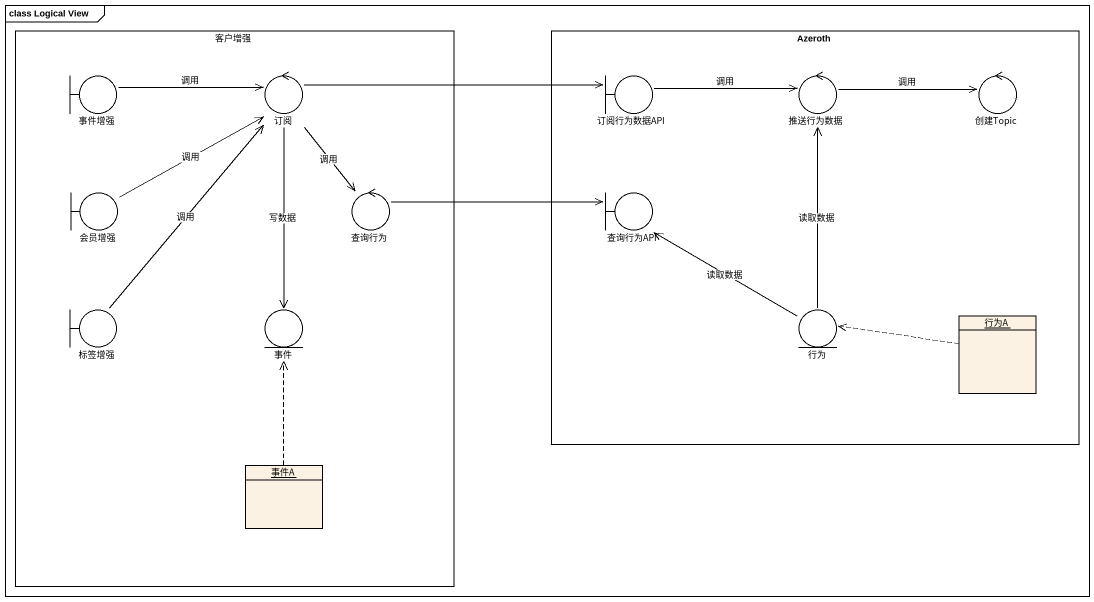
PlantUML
@startuml
mainframe class Logical View
allowmixing
hide circle
hide empty members
rectangle 客户增强 {
  boundary 事件增强
  control 订阅
  boundary 会员增强
  control 查询行为
  boundary 标签增强
  entity 事件
  object 事件A
}
rectangle Azeroth {
  boundary 订阅行为数据API
  control 推送行为数据
  control 创建Topic
  boundary 查询行为API
  entity 行为
  object 行为A
}
事件增强 -right-> 订阅 : 调用
订阅 -right-> 订阅行为数据API
订阅 --> 查询行为 : 调用
订阅 --> 事件 : 写数据
订阅行为数据API -right-> 推送行为数据 : 调用
推送行为数据 -right-> 创建Topic : 调用
会员增强 -up-> 订阅 : 调用
查询行为 -right-> 查询行为API
标签增强 -up-> 订阅 : 调用
行为 -up-> 推送行为数据 : 读取数据
行为 -up-> 查询行为API : 读取数据
行为A .left.> 行为
事件A .up.> 事件
@enduml
